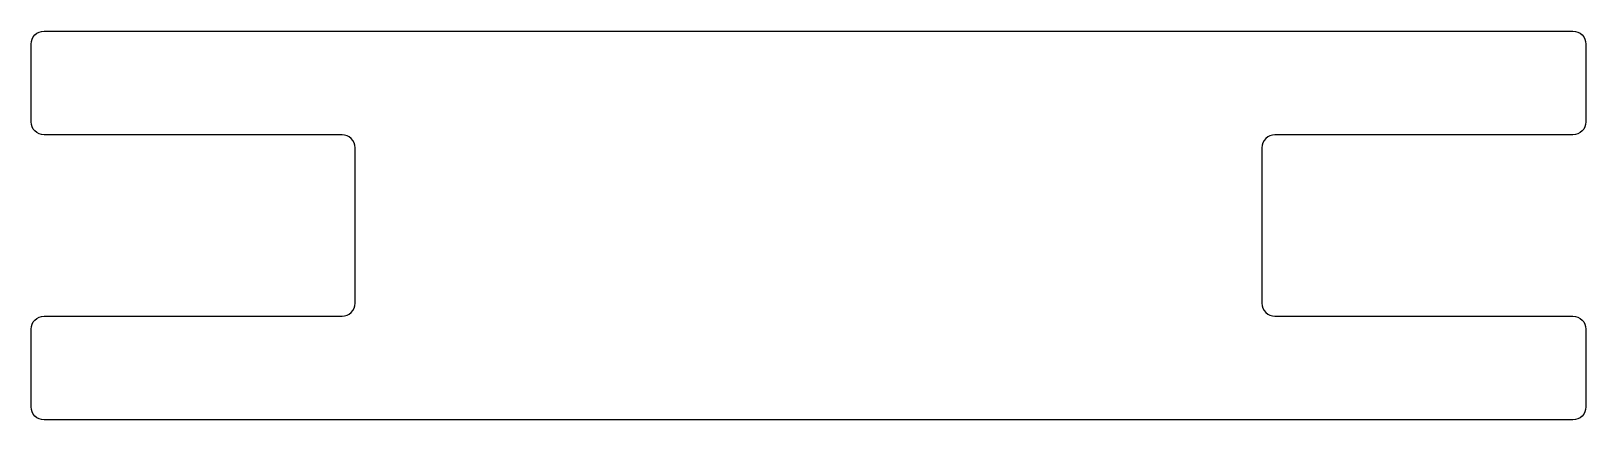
# Model space of a CAD drawing. Extents: x 44 to 164, y 130 to 160.
import ezdxf

# ---------------------------------------------------------------- set-up
doc = ezdxf.new("R2010")
doc.units = 0
doc.layers.get('0').update_dxf_attribs({"linetype": 'CONTINUOUS'})

msp = doc.modelspace()

# ---------------------------------------------------------------- linework, layer by layer
at = {"color": 7}
for points in [[(45.453387, 159.724573), (163.453387, 159.724573)], [(163.453387, 129.724572), (45.453387, 129.724572)]]:
    msp.add_lwpolyline(points, dxfattribs=at)
for points in [[(44.74628, 159.43168), (44.933816, 159.619216), (45.188171, 159.724573), (45.453387, 159.724573)], [(163.453387, 159.724573), (163.718603, 159.724573), (163.972958, 159.619216), (164.160494, 159.43168)], [(44.453387, 158.724572), (44.453387, 158.989789), (44.558743, 159.244143), (44.74628, 159.43168)], [(44.453387, 152.724571), (44.453387, 152.724571), (44.453387, 158.724572), (44.453387, 158.724572)], [(164.160494, 159.43168), (164.348031, 159.244143), (164.453388, 158.989789), (164.453387, 158.724572)], [(164.453387, 158.724572), (164.453387, 158.724572), (164.453387, 152.724571), (164.453387, 152.724571)], [(45.453387, 151.724573), (44.901103, 151.724573), (44.453388, 152.172287), (44.453387, 152.724571)], [(164.453387, 152.724571), (164.453386, 152.172287), (164.005671, 151.724573), (163.453387, 151.724573)], [(68.453386, 151.724573), (68.453386, 151.724573), (45.453387, 151.724573), (45.453387, 151.724573)], [(69.160494, 151.43168), (68.972957, 151.619216), (68.718603, 151.724573), (68.453386, 151.724573)], [(69.453387, 150.724572), (69.453387, 150.989789), (69.34803, 151.244143), (69.160494, 151.43168)], [(139.74628, 151.43168), (139.558744, 151.244143), (139.453387, 150.989789), (139.453387, 150.724572)], [(140.453388, 151.724573), (140.188171, 151.724573), (139.933817, 151.619216), (139.74628, 151.43168)], [(163.453387, 151.724573), (163.453387, 151.724573), (140.453388, 151.724573), (140.453388, 151.724573)], [(69.453387, 138.724573), (69.453387, 138.724573), (69.453387, 150.724572), (69.453387, 150.724572)], [(139.453387, 150.724572), (139.453387, 150.724572), (139.453387, 138.724573), (139.453387, 138.724573)], [(68.453386, 137.724572), (68.718603, 137.724572), (68.972957, 137.829929), (69.160494, 138.017465)], [(69.160494, 138.017465), (69.34803, 138.205002), (69.453387, 138.459356), (69.453387, 138.724573)], [(139.453387, 138.724573), (139.453387, 138.459356), (139.558744, 138.205002), (139.74628, 138.017465)], [(139.74628, 138.017465), (139.933817, 137.829929), (140.188171, 137.724572), (140.453388, 137.724572)], [(44.453387, 136.724571), (44.453387, 136.989788), (44.558743, 137.244142), (44.74628, 137.431679)], [(44.74628, 137.431679), (44.933816, 137.619215), (45.188171, 137.724572), (45.453387, 137.724572)], [(45.453387, 137.724572), (45.453387, 137.724572), (68.453386, 137.724572), (68.453386, 137.724572)], [(140.453388, 137.724572), (140.453388, 137.724572), (163.453387, 137.724572), (163.453387, 137.724572)], [(163.453387, 137.724572), (163.718603, 137.724572), (163.972958, 137.619215), (164.160494, 137.431679)], [(164.160494, 137.431679), (164.348031, 137.244142), (164.453388, 136.989788), (164.453387, 136.724571)], [(44.453387, 130.724573), (44.453387, 130.724573), (44.453387, 136.724571), (44.453387, 136.724571)], [(164.453387, 136.724571), (164.453387, 136.724571), (164.453387, 130.724573), (164.453387, 130.724573)], [(44.74628, 130.017465), (44.558743, 130.205002), (44.453387, 130.459356), (44.453387, 130.724573)], [(45.453387, 129.724572), (45.188171, 129.724572), (44.933816, 129.829929), (44.74628, 130.017465)], [(164.160494, 130.017465), (163.972958, 129.829929), (163.718603, 129.724572), (163.453387, 129.724572)], [(164.453387, 130.724573), (164.453388, 130.459356), (164.348031, 130.205002), (164.160494, 130.017465)]]:
    msp.add_open_spline(points, degree=3, dxfattribs=at)

doc.saveas('drawing.dxf')
